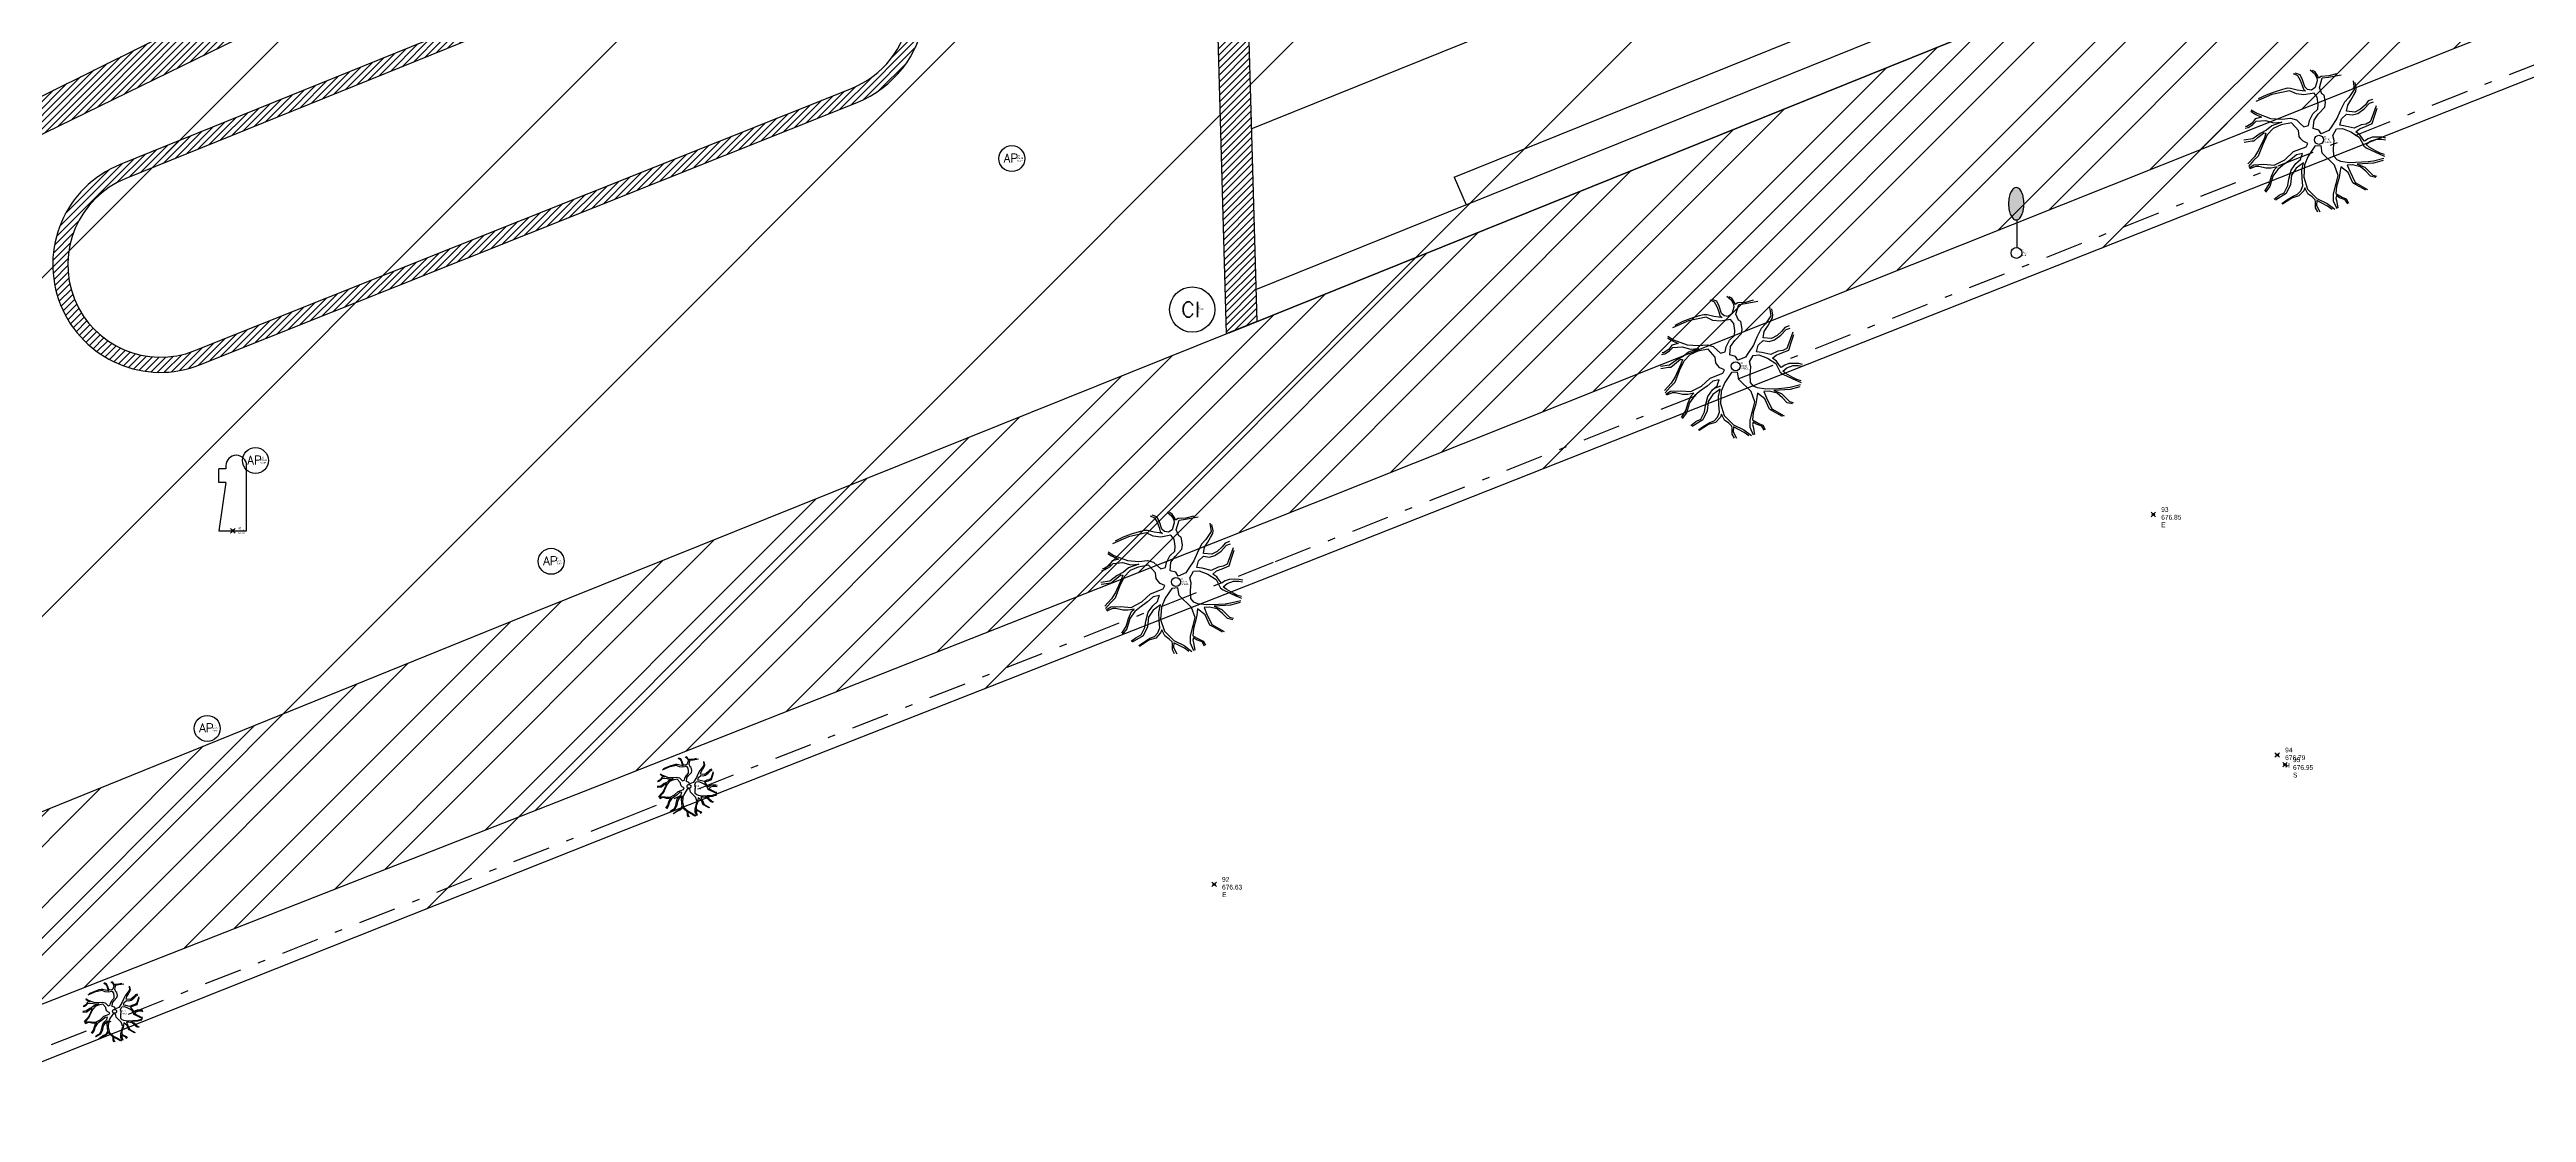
# Model space of a CAD drawing. Extents: x 352140 to 354978, y 6304672 to 6307963.
# Drawn here: x 352525.05 to 352557.92, y 6305426.89 to 6305440.98 of the extents above; entities that cross this region are included whole.
import ezdxf

# ---------------------------------------------------------------- set-up
doc = ezdxf.new("R2010")
doc.units = 0
doc.header["$PDMODE"] = 35
doc.header["$PDSIZE"] = 0.03
doc.linetypes.add('JPG_DASHDOT', pattern=[1, 0.5, -0.25, 0, -0.25])
doc.layers.get('0').update_dxf_attribs({"linetype": 'CONTINUOUS'})
for name, color, linetype in [('0-LEVANTAMIENTO 2020.SEP', 252, 'CONTINUOUS'), ('02_Geo ext_Acotamiento', 7, 'CONTINUOUS'), ('1-ESCALA', 252, 'CONTINUOUS'), ('1-MURO', 7, 'CONTINUOUS'), ('1-VEREDA', 251, 'CONTINUOUS'), ('2-ACHURADO MURO', 9, 'CONTINUOUS'), ('2-ACHURADO VEREDA', 252, 'CONTINUOUS'), ('TOP-URB-SOLERAS', 2, 'JPG_DASHDOT'), ('V-NODE - 2013', 4, 'CONTINUOUS'), ('V-NODE-TEXT', 1, 'CONTINUOUS'), ('V-NODE-TEXT 2013', 2, 'CONTINUOUS'), ('Z-ARBOL', 253, 'CONTINUOUS'), ('Z-ARBOL1', 253, 'CONTINUOUS'), ('Z-CI', 253, 'CONTINUOUS'), ('Z-CIAP', 253, 'CONTINUOUS'), ('Z-GRIFO', 253, 'CONTINUOUS'), ('Z-LUM', 253, 'CONTINUOUS')]:
    doc.layers.add(name, color=color, linetype=linetype)
doc.styles.add('ROMANS', font='romans.shx', dxfattribs={"width": 0.75})
doc.dimstyles.new('Principal', dxfattribs={"dimscale": 0, "dimtxt": 2, "dimasz": 2, "dimexe": 1, "dimexo": 1, "dimtad": 1, "dimrnd": 0.05, "dimzin": 1, "dimtxsty": 'ROMANS', "dimcen": 2.5, "dimclrt": 2, "dimaunit": 2, "dimadec": 0, "dimazin": 0, "dimtfac": 1, "dimtmove": 0, "dimatfit": 3, "dimfxl": 1, "dimfxlon": 1, "dimarcsym": 0})
pattern_1 = [(45, (0, 0), (-0.04490128060535, 0.04490128060535), [])]

# ---------------------------------------------------------------- blocks, each defined once
blk = doc.blocks.new('*U221', base_point=(352554.717, 6305431.497))
at = {"layer": 'V-NODE - 2013', "lineweight": -2}
blk.add_point((352554.717, 6305431.497), dxfattribs=at)
at = {"layer": 'V-NODE-TEXT 2013', "linetype": 'ByBlock', "char_height": 0.0635}
for s, insert, attachment_point in [('95', (352554.822, 6305431.53), 7), ('S', (352554.822, 6305431.391), 1), ('676.95', (352554.822, 6305431.492), 1)]:
    blk.add_mtext(s, dxfattribs=dict(at, insert=insert, attachment_point=attachment_point))
blk = doc.blocks.new('*U370', base_point=(352554.613, 6305431.626))
at = {"layer": 'V-NODE - 2013', "lineweight": -2}
blk.add_point((352554.613, 6305431.626), dxfattribs=at)
at = {"layer": 'V-NODE-TEXT 2013', "linetype": 'ByBlock', "char_height": 0.0635}
for s, insert, attachment_point in [('94', (352554.718, 6305431.659), 7), ('676.79', (352554.718, 6305431.621), 1), ('H', (352554.718, 6305431.52), 1)]:
    blk.add_mtext(s, dxfattribs=dict(at, insert=insert, attachment_point=attachment_point))
blk = doc.blocks.new('*U407', base_point=(352540.506, 6305429.91))
at = {"layer": 'V-NODE - 2013', "lineweight": -2}
blk.add_point((352540.506, 6305429.91), dxfattribs=at)
at = {"layer": 'V-NODE-TEXT 2013', "linetype": 'ByBlock', "char_height": 0.0635}
for s, insert, attachment_point in [('92', (352540.611, 6305429.943), 7), ('676.63', (352540.611, 6305429.905), 1), ('E', (352540.611, 6305429.804), 1)]:
    blk.add_mtext(s, dxfattribs=dict(at, insert=insert, attachment_point=attachment_point))
blk = doc.blocks.new('*U408', base_point=(352552.968, 6305434.815))
at = {"layer": 'V-NODE - 2013', "lineweight": -2}
blk.add_point((352552.968, 6305434.815), dxfattribs=at)
at = {"layer": 'V-NODE-TEXT 2013', "linetype": 'ByBlock', "char_height": 0.0635}
for s, insert, attachment_point in [('93', (352553.073, 6305434.848), 7), ('676.85', (352553.073, 6305434.81), 1), ('E', (352553.073, 6305434.709), 1)]:
    blk.add_mtext(s, dxfattribs=dict(at, insert=insert, attachment_point=attachment_point))
blk = doc.blocks.new('GRIFO')
at = {"layer": 'Z-GRIFO'}
for p, q in [((-0.96, 3.35), (-0.96, 4.3)), ((-0.48, 4.3), (-0.96, 4.3)), ((-0.48, 4.51), (-0.48, 4.3)), ((0.96, 0), (0.96, 4.51)), ((-0.48, 3.35), (-0.96, 0)), ((-0.48, 3.35), (-0.96, 3.35)), ((-0.96, 0), (0.96, 0))]:
    blk.add_line(p, q, dxfattribs=at)
blk.add_arc((0.24, 4.51), 0.717, 0, 180, dxfattribs=at)
blk.add_point((0, 0), dxfattribs=at)
blk = doc.blocks.new('*U715', base_point=(352527.484, 6305434.599))
at = {"layer": 'Z-GRIFO', "linetype": 'ByBlock', "lineweight": -2, "xscale": 0.1914403531777392, "yscale": 0.1914403531777392, "zscale": 0.1914403531777392}
blk.add_blockref('GRIFO', (352527.484, 6305434.599), dxfattribs=at)
at = {"layer": 'V-NODE-TEXT', "linetype": 'ByBlock', "char_height": 0.02}
for s, insert, attachment_point in [('676.39', (352527.549, 6305434.614), 1), ('114', (352527.549, 6305434.639), 4), ('°GRIFO', (352527.549, 6305434.569), 4)]:
    blk.add_mtext(s, dxfattribs=dict(at, insert=insert, attachment_point=attachment_point))
blk = doc.blocks.new('ARBOL1')
at = {"layer": 'Z-ARBOL1', "color": 9, "linetype": 'Continuous', "true_color": 0xbdbdbd}
for p, q in [((-0.6, 1.53), (-0.5, 1.48)), ((-0.44, 1.5), (-0.55, 1.54)), ((-0.5, 1.48), (-0.43, 1.38)), ((-0.38, 1.39), (-0.44, 1.5)), ((-0.43, 1.38), (-0.39, 1.26)), ((-0.33, 1.22), (-0.38, 1.39)), ((-0.2, 1.61), (-0.1, 1.53)), ((-0.09, 1.57), (-0.15, 1.6)), ((-0.1, 1.53), (-0.05, 1.43)), ((-0.02, 1.47), (-0.09, 1.57)), ((-0.04, 1.37), (-0.09, 1.21)), ((-0.05, 1.43), (-0.04, 1.37)), ((-0.01, 1.42), (-0.02, 1.47)), ((0.05, 1.46), (-0.01, 1.42)), ((0.01, 1.2), (0.07, 1.43)), ((0.22, 1.47), (0.05, 1.46)), ((0.07, 1.43), (0.22, 1.45)), ((0.4, 1.52), (0.22, 1.47)), ((0.22, 1.45), (0.51, 1.5)), ((0.79, 1.36), (0.81, 1.16)), ((-1.53, 0.02), (-1.73, -0.01)), ((-1.71, 0.27), (-1.63, 0.28)), ((-1.67, 0.3), (-1.69, 0.31)), ((-1.54, 0.38), (-1.67, 0.3)), ((-1.63, 0.28), (-1.53, 0.35)), ((-1.57, 0.69), (-1.44, 0.61)), ((-1.57, 0.66), (-1.49, 0.6)), ((-1.47, 0.49), (-1.54, 0.38)), ((-1.53, 0.35), (-1.45, 0.43)), ((-1.35, 0.15), (-1.53, 0.02)), ((-1.5, -0.02), (-1.41, 0.05)), ((-1.49, 0.6), (-1.32, 0.52)), ((-1.32, 0.52), (-1.47, 0.49)), ((-1.09, 1.05), (-1.46, 0.88)), ((-1.45, 0.43), (-1.24, 0.45)), ((-1.44, 0.61), (-1.12, 0.49)), ((-1.41, 0.05), (-1.28, 0.16)), ((-1.22, 1.03), (-1.4, 0.95)), ((-1.26, 0.05), (-1.39, -0.24)), ((-1.21, 0.22), (-1.35, 0.15)), ((-1.19, 0.12), (-1.3, -0.11)), ((-1.28, 0.16), (-1.23, 0.16)), ((-1.23, 0.16), (-1.26, 0.05)), ((-1.24, 0.45), (-1.05, 0.4)), ((-1.04, 1.1), (-1.22, 1.03)), ((-1.09, 0.32), (-1.21, 0.22)), ((-1.06, 0.26), (-1.19, 0.12)), ((-1.12, 0.49), (-0.86, 0.48)), ((-0.69, 1.13), (-1.09, 1.05)), ((-0.86, 0.41), (-1.09, 0.32)), ((-0.87, 0.34), (-1.06, 0.26)), ((-1.05, 0.4), (-0.86, 0.41)), ((-0.85, 1.16), (-1.04, 1.1)), ((-0.64, 0.39), (-0.87, 0.34)), ((-0.86, 0.48), (-0.66, 0.5)), ((-0.73, 1.19), (-0.85, 1.16)), ((-0.65, 1.19), (-0.73, 1.19)), ((-0.52, 1.06), (-0.69, 1.13)), ((-0.66, 0.5), (-0.52, 0.46)), ((-0.5, 1.15), (-0.65, 1.19)), ((-0.47, 0.21), (-0.64, 0.39)), ((-0.35, 1.04), (-0.52, 1.06)), ((-0.52, 0.46), (-0.43, 0.37)), ((-0.39, 1.13), (-0.5, 1.15)), ((-0.45, 0.08), (-0.47, 0.21)), ((-0.42, 0.03), (-0.45, 0.08)), ((-0.43, 0.37), (-0.35, 0.3)), ((-0.37, -0.03), (-0.42, 0.03)), ((-0.39, 1.26), (-0.36, 1.17)), ((-0.31, 1.12), (-0.39, 1.13)), ((-0.36, 1.17), (-0.31, 1.12)), ((-0.11, 1.08), (-0.35, 1.04)), ((-0.35, 0.3), (-0.24, 0.33)), ((-0.27, 1.16), (-0.33, 1.22)), ((-0.17, 1.15), (-0.27, 1.16)), ((-0.24, 0.33), (-0.22, 0.44)), ((-0.22, 0.44), (-0.14, 0.6)), ((-0.09, 1.21), (-0.17, 1.15)), ((-0.14, 0.6), (-0.03, 0.71)), ((-0.13, 0.26), (-0.11, 0.46)), ((0, 0.22), (-0.13, 0.26)), ((-0.04, 0.99), (-0.11, 1.08)), ((-0.11, 0.46), (-0.02, 0.59)), ((-0.02, 0.82), (-0.04, 0.99)), ((-0.03, 0.71), (-0.02, 0.82)), ((-0.02, 0.59), (0.13, 0.76)), ((0.05, 0.14), (0, 0.22)), ((0.06, 1.06), (0.01, 1.2)), ((0.23, 0.21), (0.05, 0.14)), ((0.12, 1.03), (0.06, 1.06)), ((0.15, 0.86), (0.12, 1.03)), ((0.13, 0.76), (0.15, 0.86)), ((0.28, 0.29), (0.23, 0.21)), ((0.41, 0.49), (0.28, 0.29)), ((0.32, 0.1), (0.4, 0.25)), ((0.35, -0.02), (0.32, 0.1)), ((0.4, 0.25), (0.54, 0.26)), ((0.49, 0.67), (0.41, 0.49)), ((0.48, 0.34), (0.52, 0.48)), ((0.61, 0.32), (0.48, 0.34)), ((0.59, 0.87), (0.49, 0.67)), ((0.52, 0.48), (0.64, 0.59)), ((0.54, 0.26), (0.74, 0.18)), ((0.69, 0.98), (0.59, 0.87)), ((0.82, 0.27), (0.61, 0.32)), ((0.63, 0.66), (0.66, 0.8)), ((0.83, 0.64), (0.63, 0.66)), ((0.64, 0.59), (0.77, 0.58)), ((0.66, 0.8), (0.73, 0.92)), ((0.81, 1.16), (0.69, 0.98)), ((0.73, 0.92), (0.8, 1.03)), ((0.74, 0.18), (0.93, 0.06)), ((0.77, 0.58), (0.9, 0.61)), ((0.8, 1.03), (0.85, 1.12)), ((0.98, 0.34), (0.82, 0.27)), ((0.86, 1.18), (0.83, 1.33)), ((0.96, 0.71), (0.83, 0.64)), ((0.85, 1.12), (0.86, 1.18)), ((0.86, 0.18), (0.94, 0.26)), ((0.95, 0.11), (0.86, 0.18)), ((0.9, 0.61), (1.05, 0.72)), ((0.93, 0.06), (1.03, -0.14)), ((0.94, 0.26), (1.07, 0.31)), ((1.02, 0.02), (0.95, 0.11)), ((1.07, 0.81), (0.96, 0.71)), ((1.09, 0.36), (0.98, 0.34)), ((1.06, -0.03), (1.02, 0.02)), ((1.05, 0.72), (1.17, 0.85)), ((1.13, 0.03), (1.06, -0.03)), ((1.14, 0.9), (1.07, 0.81)), ((1.07, 0.31), (1.23, 0.37)), ((1.18, 0.41), (1.09, 0.36)), ((1.23, 0.06), (1.13, 0.03)), ((1.24, 0.93), (1.14, 0.9)), ((1.17, 0.85), (1.26, 0.88)), ((1.21, 0.47), (1.18, 0.41)), ((1.18, -0.03), (1.32, 0.02)), ((1.26, 0.62), (1.21, 0.47)), ((1.23, 0.37), (1.28, 0.55)), ((1.34, 0.06), (1.23, 0.06)), ((1.32, 0.79), (1.26, 0.62)), ((1.28, 0.55), (1.34, 0.73)), ((1.32, 0.02), (1.45, 0.02)), ((1.46, 0.06), (1.34, 0.06)), ((1.45, 0.02), (1.54, 0)), ((1.54, 0.04), (1.46, 0.06)), ((-1.73, -0.05), (-1.55, -0.03)), ((-1.49, -0.39), (-1.65, -0.56)), ((-1.52, -0.48), (-1.63, -0.61)), ((-1.61, -0.65), (-1.51, -0.57)), ((-1.47, -0.62), (-1.59, -0.67)), ((-1.55, -0.03), (-1.5, -0.02)), ((-1.41, -0.37), (-1.52, -0.48)), ((-1.51, -0.57), (-1.27, -0.57)), ((-1.39, -0.24), (-1.49, -0.39)), ((-1.39, -0.61), (-1.47, -0.62)), ((-1.3, -0.11), (-1.41, -0.37)), ((-1.23, -0.65), (-1.39, -0.61)), ((-1.27, -0.57), (-1.03, -0.59)), ((-1.25, -1.18), (-1.15, -1.02)), ((-1.1, -0.66), (-1.23, -0.65)), ((-1.13, -1.08), (-1.23, -1.21)), ((-1.15, -1.02), (-1.1, -0.84)), ((-1.06, -0.84), (-1.13, -1.08)), ((-0.97, -0.62), (-1.1, -0.66)), ((-1.1, -0.84), (-1.03, -0.68)), ((-0.95, -0.68), (-1.06, -0.84)), ((-1.03, -0.59), (-0.79, -0.46)), ((-1.03, -0.68), (-0.97, -0.62)), ((-1.03, -1.37), (-0.92, -1.28)), ((-0.76, -1.24), (-1.01, -1.39)), ((-0.83, -0.58), (-0.95, -0.68)), ((-0.92, -1.28), (-0.8, -1.22)), ((-0.65, -0.46), (-0.83, -0.58)), ((-0.8, -1.22), (-0.72, -1.06)), ((-0.79, -0.46), (-0.59, -0.27)), ((-0.66, -1.03), (-0.76, -1.24)), ((-0.75, -1.4), (-0.6, -1.3)), ((-0.72, -1.06), (-0.7, -0.91)), ((-0.7, -0.91), (-0.64, -0.7)), ((-0.63, -0.82), (-0.66, -1.03)), ((-0.52, -0.34), (-0.65, -0.46)), ((-0.64, -0.7), (-0.53, -0.55)), ((-0.53, -0.66), (-0.63, -0.82)), ((-0.47, -1.29), (-0.62, -1.35)), ((-0.6, -1.3), (-0.5, -1.26)), ((-0.59, -0.27), (-0.29, -0.16)), ((-0.53, -0.55), (-0.43, -0.45)), ((-0.36, -0.53), (-0.53, -0.66)), ((-0.38, -0.31), (-0.52, -0.34)), ((-0.5, -1.26), (-0.42, -1.18)), ((-0.35, -1.18), (-0.47, -1.29)), ((-0.43, -0.45), (-0.4, -0.37)), ((-0.42, -1.18), (-0.37, -1.06)), ((-0.4, -0.37), (-0.38, -0.31)), ((-0.4, -0.7), (-0.36, -0.53)), ((-0.39, -0.89), (-0.4, -0.7)), ((-0.37, -1.06), (-0.39, -0.89)), ((-0.26, -0.08), (-0.37, -0.03)), ((-0.33, -0.58), (-0.35, -0.86)), ((-0.35, -0.86), (-0.27, -1.14)), ((-0.32, -1.11), (-0.35, -1.18)), ((-0.25, -0.38), (-0.33, -0.58)), ((-0.26, -1.25), (-0.32, -1.11)), ((-0.29, -0.16), (-0.26, -0.08)), ((-0.27, -1.14), (-0.05, -1.35)), ((-0.16, -1.32), (-0.26, -1.25)), ((-0.1, -0.15), (-0.25, -0.38)), ((-0.09, -1.39), (-0.16, -1.32)), ((0.05, -0.14), (-0.1, -0.15)), ((0.08, -0.31), (0.05, -0.14)), ((0.36, -0.59), (0.08, -0.31)), ((0.34, -0.2), (0.35, -0.02)), ((0.34, -0.38), (0.34, -0.2)), ((0.42, -0.46), (0.34, -0.38)), ((0.34, -1.24), (0.4, -1.01)), ((0.34, -1.42), (0.34, -1.24)), ((0.44, -0.82), (0.36, -0.59)), ((0.4, -1.08), (0.39, -1.24)), ((0.39, -1.24), (0.53, -1.32)), ((0.4, -1.29), (0.39, -1.35)), ((0.4, -1.01), (0.44, -0.82)), ((0.46, -0.87), (0.4, -1.08)), ((0.48, -1.34), (0.4, -1.29)), ((0.51, -0.5), (0.42, -0.46)), ((0.48, -0.77), (0.46, -0.87)), ((0.5, -0.62), (0.48, -0.77)), ((0.6, -1.38), (0.48, -1.34)), ((0.68, -0.76), (0.5, -0.62)), ((0.7, -0.53), (0.51, -0.5)), ((0.53, -1.32), (0.63, -1.36)), ((0.78, -0.58), (0.65, -0.59)), ((0.65, -0.59), (0.71, -0.73)), ((0.78, -1), (0.68, -0.76)), ((0.99, -0.52), (0.7, -0.53)), ((0.71, -0.73), (0.83, -0.98)), ((0.96, -0.62), (0.78, -0.58)), ((0.86, -1.04), (0.78, -1)), ((0.83, -0.98), (1.12, -1.14)), ((1.08, -1.16), (0.86, -1.04)), ((1.26, -0.54), (0.88, -0.56)), ((0.88, -0.56), (1.06, -0.63)), ((1.08, -0.73), (0.96, -0.62)), ((1.14, -0.51), (0.99, -0.52)), ((1.03, -0.14), (1.09, -0.18)), ((1.06, -0.63), (1.24, -0.81)), ((1.19, -0.84), (1.08, -0.73)), ((1.09, -0.11), (1.18, -0.03)), ((1.16, -0.17), (1.09, -0.11)), ((1.09, -0.18), (1.4, -0.33)), ((1.26, -0.49), (1.14, -0.51)), ((1.32, -0.26), (1.16, -0.17)), ((1.31, -0.87), (1.19, -0.84)), ((1.24, -0.81), (1.33, -0.84)), ((1.5, -0.43), (1.26, -0.49)), ((1.49, -0.48), (1.26, -0.54)), ((1.41, -0.31), (1.32, -0.26)), ((1.4, -0.33), (1.51, -0.37)), ((1.52, -0.34), (1.41, -0.31)), ((-0.86, -1.47), (-0.75, -1.4)), ((-0.62, -1.35), (-0.84, -1.49)), ((-0.08, -1.43), (-0.09, -1.39)), ((-0.08, -1.57), (-0.08, -1.43)), ((-0.03, -1.66), (-0.08, -1.57)), ((-0.05, -1.4), (-0.06, -1.51)), ((-0.06, -1.51), (0.02, -1.66)), ((-0.05, -1.35), (0.19, -1.47)), ((0.2, -1.53), (-0.05, -1.4)), ((0.19, -1.47), (0.37, -1.6)), ((0.3, -1.61), (0.2, -1.53)), ((0.42, -1.59), (0.34, -1.42)), ((0.39, -1.35), (0.4, -1.4)), ((0.4, -1.4), (0.44, -1.57)), ((0.66, -1.48), (0.6, -1.38)), ((0.63, -1.36), (0.69, -1.46))]:
    blk.add_line(p, q, dxfattribs=at)
at = {"layer": 'Z-ARBOL1', "color": 9, "true_color": 0xbdbdbd}
blk.add_circle((0, 0), 0.104, dxfattribs=at)
blk = doc.blocks.new('*U719', base_point=(352533.537, 6305431.209))
at = {"layer": 'Z-ARBOL1', "linetype": 'ByBlock', "lineweight": -2, "xscale": 0.244140002980629, "yscale": 0.244140002980629, "zscale": 0.244140002980629}
blk.add_blockref('ARBOL1', (352533.537, 6305431.209), dxfattribs=at)
at = {"layer": 'V-NODE-TEXT', "linetype": 'ByBlock', "char_height": 0.02}
for s, insert, attachment_point in [('37', (352533.602, 6305431.249), 4), ('676.62', (352533.602, 6305431.224), 1), ('°ARBOL1', (352533.602, 6305431.179), 4)]:
    blk.add_mtext(s, dxfattribs=dict(at, insert=insert, attachment_point=attachment_point))
blk = doc.blocks.new('*U720', base_point=(352525.915, 6305428.226))
at = {"layer": 'Z-ARBOL1', "linetype": 'ByBlock', "lineweight": -2, "xscale": 0.244140002980629, "yscale": 0.244140002980629, "zscale": 0.244140002980629}
blk.add_blockref('ARBOL1', (352525.915, 6305428.226), dxfattribs=at)
at = {"layer": 'V-NODE-TEXT', "linetype": 'ByBlock', "char_height": 0.02}
for s, insert, attachment_point in [('38', (352525.98, 6305428.266), 4), ('676.47', (352525.98, 6305428.241), 1), ('°ARBOL1', (352525.98, 6305428.196), 4)]:
    blk.add_mtext(s, dxfattribs=dict(at, insert=insert, attachment_point=attachment_point))
blk = doc.blocks.new('ARBOL')
at = {"layer": 'Z-ARBOL', "color": 9, "linetype": 'Continuous', "true_color": 0xbdbdbd}
for p, q in [((-1.99, 2.73), (-2.44, 2.59)), ((-1.72, 2.8), (-1.99, 2.73)), ((-1.54, 2.79), (-1.72, 2.8)), ((-1.19, 2.7), (-1.54, 2.79)), ((-1.4, 3.6), (-1.17, 3.49)), ((-1.03, 3.53), (-1.29, 3.62)), ((-0.92, 2.66), (-1.19, 2.7)), ((-1.17, 3.49), (-1.02, 3.25)), ((-0.9, 3.26), (-1.03, 3.53)), ((-1.02, 3.25), (-0.91, 2.96)), ((-0.91, 2.96), (-0.85, 2.75)), ((-0.77, 2.87), (-0.9, 3.26)), ((-0.85, 2.75), (-0.73, 2.64)), ((-0.63, 2.74), (-0.77, 2.87)), ((-0.4, 2.7), (-0.63, 2.74)), ((-0.48, 3.8), (-0.24, 3.6)), ((-0.21, 2.84), (-0.4, 2.7)), ((-0.21, 3.69), (-0.35, 3.77)), ((-0.24, 3.6), (-0.12, 3.37)), ((-0.06, 3.46), (-0.21, 3.69)), ((-0.1, 3.21), (-0.21, 2.84)), ((-0.12, 3.37), (-0.1, 3.21)), ((-0.03, 3.35), (-0.06, 3.46)), ((0.12, 3.44), (-0.03, 3.35)), ((0.02, 2.83), (0.17, 3.36)), ((0.15, 2.5), (0.02, 2.83)), ((0.53, 3.47), (0.12, 3.44)), ((0.17, 3.36), (0.52, 3.41)), ((0.52, 3.41), (1.21, 3.53)), ((0.95, 3.58), (0.53, 3.47)), ((1.91, 2.74), (1.63, 2.3)), ((1.85, 3.2), (1.91, 2.74)), ((2.03, 2.78), (1.96, 3.12)), ((2, 2.63), (2.03, 2.78)), ((-3.7, 1.55), (-3.5, 1.42)), ((-3.69, 1.63), (-3.38, 1.44)), ((-3.5, 1.42), (-3.12, 1.23)), ((-2.57, 2.46), (-3.44, 2.08)), ((-3.38, 1.44), (-2.63, 1.16)), ((-2.87, 2.43), (-3.3, 2.22)), ((-2.44, 2.59), (-2.87, 2.43)), ((-1.61, 2.66), (-2.57, 2.46)), ((-1.23, 2.49), (-1.61, 2.66)), ((-0.82, 2.44), (-1.23, 2.49)), ((-0.73, 2.64), (-0.92, 2.66)), ((-0.27, 2.54), (-0.82, 2.44)), ((-0.52, 1.05), (-0.33, 1.42)), ((-0.33, 1.42), (-0.06, 1.67)), ((-0.1, 2.32), (-0.27, 2.54)), ((-0.27, 1.07), (-0.05, 1.39)), ((-0.04, 1.94), (-0.1, 2.32)), ((-0.06, 1.67), (-0.04, 1.94)), ((-0.05, 1.39), (0.32, 1.78)), ((0.28, 2.43), (0.15, 2.5)), ((0.36, 2.02), (0.28, 2.43)), ((0.32, 1.78), (0.36, 2.02)), ((1.15, 1.57), (0.97, 1.15)), ((1.39, 2.05), (1.15, 1.57)), ((1.23, 1.14), (1.5, 1.4)), ((1.63, 2.3), (1.39, 2.05)), ((1.49, 1.55), (1.56, 1.89)), ((1.95, 1.51), (1.49, 1.55)), ((1.5, 1.4), (1.82, 1.35)), ((1.56, 1.89), (1.73, 2.16)), ((1.73, 2.16), (1.88, 2.41)), ((1.82, 1.35), (2.11, 1.43)), ((1.88, 2.41), (2, 2.63)), ((2.25, 1.66), (1.95, 1.51)), ((2.11, 1.43), (2.46, 1.68)), ((2.52, 1.9), (2.25, 1.66)), ((2.46, 1.68), (2.75, 1.99)), ((2.67, 2.11), (2.52, 1.9)), ((2.91, 2.19), (2.67, 2.11)), ((2.75, 1.99), (2.96, 2.07)), ((2.97, 1.45), (2.84, 1.11)), ((3.11, 1.85), (2.97, 1.45)), ((3.02, 1.29), (3.16, 1.72)), ((-3.6, 0.05), (-4.08, -0.02)), ((-4.02, 0.63), (-3.84, 0.67)), ((-3.92, 0.72), (-3.99, 0.73)), ((-3.63, 0.9), (-3.92, 0.72)), ((-3.84, 0.67), (-3.59, 0.83)), ((-3.47, 1.14), (-3.63, 0.9)), ((-3.19, 0.35), (-3.6, 0.05)), ((-3.59, 0.83), (-3.41, 1.01)), ((-3.52, -0.05), (-3.33, 0.12)), ((-3.12, 1.23), (-3.47, 1.14)), ((-3.41, 1.01), (-2.91, 1.05)), ((-3.33, 0.12), (-3, 0.38)), ((-2.97, 0.11), (-3.28, -0.57)), ((-2.85, 0.53), (-3.19, 0.35)), ((-2.81, 0.28), (-3.06, -0.25)), ((-3, 0.38), (-2.89, 0.37)), ((-2.89, 0.37), (-2.97, 0.11)), ((-2.91, 1.05), (-2.46, 0.93)), ((-2.57, 0.76), (-2.85, 0.53)), ((-2.49, 0.62), (-2.81, 0.28)), ((-2.63, 1.16), (-2.02, 1.12)), ((-2.02, 0.96), (-2.57, 0.76)), ((-2.05, 0.81), (-2.49, 0.62)), ((-2.46, 0.93), (-2.02, 0.96)), ((-1.49, 0.92), (-2.05, 0.81)), ((-2.02, 1.12), (-1.54, 1.17)), ((-1.54, 1.17), (-1.22, 1.08)), ((-1.11, 0.5), (-1.49, 0.92)), ((-1.22, 1.08), (-1, 0.87)), ((-1.07, 0.19), (-1.11, 0.5)), ((-0.98, 0.06), (-1.07, 0.19)), ((-1, 0.87), (-0.82, 0.71)), ((-0.86, -0.08), (-0.98, 0.06)), ((-0.82, 0.71), (-0.57, 0.78)), ((-0.57, 0.78), (-0.52, 1.05)), ((-0.31, 0.61), (-0.27, 1.07)), ((0, 0.53), (-0.31, 0.61)), ((0.12, 0.32), (0, 0.53)), ((0.54, 0.5), (0.12, 0.32)), ((0.66, 0.69), (0.54, 0.5)), ((0.97, 1.15), (0.66, 0.69)), ((0.75, 0.23), (0.95, 0.59)), ((0.83, -0.04), (0.75, 0.23)), ((0.95, 0.59), (1.27, 0.61)), ((1.13, 0.79), (1.23, 1.14)), ((1.43, 0.75), (1.13, 0.79)), ((1.27, 0.61), (1.74, 0.43)), ((1.92, 0.63), (1.43, 0.75)), ((1.74, 0.43), (2.18, 0.14)), ((2.3, 0.81), (1.92, 0.63)), ((2.01, 0.43), (2.21, 0.6)), ((2.22, 0.27), (2.01, 0.43)), ((2.18, 0.14), (2.43, -0.33)), ((2.21, 0.6), (2.52, 0.72)), ((2.39, 0.04), (2.22, 0.27)), ((2.56, 0.85), (2.3, 0.81)), ((2.48, -0.07), (2.39, 0.04)), ((2.67, 0.06), (2.48, -0.07)), ((2.52, 0.72), (2.89, 0.88)), ((2.78, 0.97), (2.56, 0.85)), ((2.89, 0.14), (2.67, 0.06)), ((2.84, 1.11), (2.78, 0.97)), ((2.79, -0.08), (3.12, 0.04)), ((2.89, 0.88), (3.02, 1.29)), ((3.16, 0.15), (2.89, 0.14)), ((3.12, 0.04), (3.41, 0.04)), ((3.43, 0.14), (3.16, 0.15)), ((3.41, 0.04), (3.61, 0)), ((3.63, 0.09), (3.43, 0.14)), ((-4.07, -0.12), (-3.64, -0.06)), ((-3.51, -0.92), (-3.87, -1.31)), ((-3.56, -1.13), (-3.83, -1.44)), ((-3.8, -1.52), (-3.54, -1.35)), ((-3.64, -0.06), (-3.52, -0.05)), ((-3.31, -0.88), (-3.56, -1.13)), ((-3.54, -1.35), (-2.99, -1.33)), ((-3.28, -0.57), (-3.51, -0.92)), ((-3.06, -0.25), (-3.31, -0.88)), ((-2.99, -1.33), (-2.43, -1.38)), ((-2.43, -1.38), (-1.86, -1.08)), ((-1.54, -1.08), (-1.96, -1.38)), ((-1.86, -1.08), (-1.39, -0.64)), ((-1.23, -0.81), (-1.54, -1.08)), ((-1.51, -1.64), (-1.25, -1.29)), ((-1.39, -0.64), (-0.69, -0.38)), ((-1.25, -1.29), (-1, -1.06)), ((-0.84, -1.24), (-1.24, -1.54)), ((-0.89, -0.74), (-1.23, -0.81)), ((-1, -1.06), (-0.95, -0.88)), ((-0.95, -0.88), (-0.89, -0.74)), ((-0.93, -1.65), (-0.84, -1.24)), ((-0.61, -0.19), (-0.86, -0.08)), ((-0.59, -0.88), (-0.78, -1.36)), ((-0.69, -0.38), (-0.61, -0.19)), ((-0.23, -0.35), (-0.59, -0.88)), ((0.11, -0.32), (-0.23, -0.35)), ((0.18, -0.73), (0.11, -0.32)), ((0.84, -1.38), (0.18, -0.73)), ((0.79, -0.47), (0.83, -0.04)), ((0.81, -0.89), (0.79, -0.47)), ((0.98, -1.09), (0.81, -0.89)), ((1.19, -1.18), (0.98, -1.09)), ((1.64, -1.25), (1.19, -1.18)), ((2.33, -1.22), (1.64, -1.25)), ((2.97, -1.26), (2.07, -1.32)), ((2.07, -1.32), (2.49, -1.49)), ((2.67, -1.2), (2.33, -1.22)), ((2.43, -0.33), (2.56, -0.43)), ((2.56, -0.26), (2.79, -0.08)), ((2.73, -0.4), (2.56, -0.26)), ((2.56, -0.43), (3.3, -0.78)), ((2.97, -1.16), (2.67, -1.2)), ((3.11, -0.61), (2.73, -0.4)), ((3.52, -1.02), (2.97, -1.16)), ((3.49, -1.12), (2.97, -1.26)), ((3.33, -0.73), (3.11, -0.61)), ((3.3, -0.78), (3.56, -0.88)), ((3.57, -0.79), (3.33, -0.73)), ((-3.45, -1.45), (-3.75, -1.58)), ((-3.27, -1.44), (-3.45, -1.45)), ((-2.88, -1.53), (-3.27, -1.44)), ((-2.94, -2.79), (-2.71, -2.41)), ((-2.67, -2.54), (-2.91, -2.84)), ((-2.59, -1.54), (-2.88, -1.53)), ((-2.71, -2.41), (-2.58, -1.98)), ((-2.5, -1.98), (-2.67, -2.54)), ((-2.27, -1.47), (-2.59, -1.54)), ((-2.58, -1.98), (-2.41, -1.61)), ((-2.24, -1.61), (-2.5, -1.98)), ((-2.41, -1.61), (-2.27, -1.47)), ((-1.96, -1.38), (-2.24, -1.61)), ((-1.89, -2.87), (-1.69, -2.48)), ((-1.55, -2.43), (-1.79, -2.92)), ((-1.69, -2.48), (-1.64, -2.13)), ((-1.64, -2.13), (-1.51, -1.64)), ((-1.49, -1.92), (-1.55, -2.43)), ((-1.24, -1.54), (-1.49, -1.92)), ((-0.99, -2.77), (-0.87, -2.49)), ((-0.92, -2.1), (-0.93, -1.65)), ((-0.87, -2.49), (-0.92, -2.1)), ((-0.78, -1.36), (-0.83, -2.03)), ((-0.83, -2.03), (-0.63, -2.68)), ((-0.76, -2.6), (-0.83, -2.77)), ((-0.61, -2.93), (-0.76, -2.6)), ((-0.63, -2.68), (-0.11, -3.18)), ((0.79, -2.93), (0.93, -2.37)), ((1.05, -1.93), (0.84, -1.38)), ((0.95, -2.53), (0.91, -2.92)), ((0.93, -2.37), (1.05, -1.93)), ((1.09, -2.05), (0.95, -2.53)), ((1.14, -1.8), (1.09, -2.05)), ((1.18, -1.46), (1.14, -1.8)), ((1.59, -1.78), (1.18, -1.46)), ((1.83, -1.36), (1.54, -1.38)), ((1.54, -1.38), (1.67, -1.71)), ((1.84, -2.34), (1.59, -1.78)), ((1.67, -1.71), (1.96, -2.31)), ((2.25, -1.46), (1.83, -1.36)), ((2.03, -2.44), (1.84, -2.34)), ((1.96, -2.31), (2.63, -2.69)), ((2.54, -2.73), (2.03, -2.44)), ((2.54, -1.71), (2.25, -1.46)), ((2.49, -1.49), (2.92, -1.92)), ((2.8, -1.98), (2.54, -1.71)), ((3.09, -2.05), (2.8, -1.98)), ((2.92, -1.92), (3.12, -1.97)), ((-2.43, -3.22), (-2.16, -3.01)), ((-1.79, -2.92), (-2.37, -3.27)), ((-2.16, -3.01), (-1.89, -2.87)), ((-2.02, -3.46), (-1.76, -3.28)), ((-1.47, -3.17), (-1.98, -3.5)), ((-1.76, -3.28), (-1.41, -3.06)), ((-1.1, -3.05), (-1.47, -3.17)), ((-1.41, -3.06), (-1.17, -2.96)), ((-1.17, -2.96), (-0.99, -2.77)), ((-0.83, -2.77), (-1.1, -3.05)), ((-0.37, -3.1), (-0.61, -2.93)), ((-0.21, -3.26), (-0.37, -3.1)), ((-0.19, -3.36), (-0.21, -3.26)), ((-0.19, -3.69), (-0.19, -3.36)), ((-0.07, -3.91), (-0.19, -3.69)), ((-0.12, -3.3), (-0.14, -3.56)), ((-0.14, -3.56), (0.04, -3.91)), ((0.47, -3.6), (-0.12, -3.3)), ((-0.11, -3.18), (0.45, -3.46)), ((0.45, -3.46), (0.87, -3.77)), ((0.71, -3.78), (0.47, -3.6)), ((0.79, -3.33), (0.79, -2.93)), ((0.98, -3.74), (0.79, -3.33)), ((0.91, -2.92), (1.26, -3.11)), ((0.95, -3.03), (0.91, -3.17)), ((0.91, -3.17), (0.95, -3.3)), ((1.12, -3.15), (0.95, -3.03)), ((0.95, -3.3), (1.03, -3.7)), ((1.42, -3.26), (1.12, -3.15)), ((1.26, -3.11), (1.48, -3.21)), ((1.56, -3.48), (1.42, -3.26)), ((1.48, -3.21), (1.61, -3.44))]:
    blk.add_line(p, q, dxfattribs=at)
at = {"layer": 'Z-ARBOL', "color": 9, "true_color": 0xbdbdbd}
blk.add_circle((0, 0), 0.245, dxfattribs=at)
blk = doc.blocks.new('*U727', base_point=(352555.167, 6305439.783))
at = {"layer": 'Z-ARBOL', "linetype": 'ByBlock', "lineweight": -2, "xscale": 0.2441400029806206, "yscale": 0.2441400029806206, "zscale": 0.2441400029806206}
blk.add_blockref('ARBOL', (352555.167, 6305439.783), dxfattribs=at)
at = {"layer": 'V-NODE-TEXT', "linetype": 'ByBlock', "char_height": 0.02}
for s, insert, attachment_point in [('33', (352555.232, 6305439.823), 4), ('677.03', (352555.232, 6305439.798), 1), ('°ARBOL', (352555.232, 6305439.753), 4)]:
    blk.add_mtext(s, dxfattribs=dict(at, insert=insert, attachment_point=attachment_point))
blk = doc.blocks.new('*U728', base_point=(352547.426, 6305436.781))
at = {"layer": 'Z-ARBOL', "linetype": 'ByBlock', "lineweight": -2, "xscale": 0.2441400029806206, "yscale": 0.2441400029806206, "zscale": 0.2441400029806206}
blk.add_blockref('ARBOL', (352547.426, 6305436.781), dxfattribs=at)
at = {"layer": 'V-NODE-TEXT', "linetype": 'ByBlock', "char_height": 0.02}
for s, insert, attachment_point in [('35', (352547.491, 6305436.821), 4), ('676.88', (352547.491, 6305436.796), 1), ('°ARBOL', (352547.491, 6305436.751), 4)]:
    blk.add_mtext(s, dxfattribs=dict(at, insert=insert, attachment_point=attachment_point))
blk = doc.blocks.new('*U729', base_point=(352539.999, 6305433.92))
at = {"layer": 'Z-ARBOL', "linetype": 'ByBlock', "lineweight": -2, "xscale": 0.2441400029806206, "yscale": 0.2441400029806206, "zscale": 0.2441400029806206}
blk.add_blockref('ARBOL', (352539.999, 6305433.92), dxfattribs=at)
at = {"layer": 'V-NODE-TEXT', "linetype": 'ByBlock', "char_height": 0.02}
for s, insert, attachment_point in [('36', (352540.064, 6305433.96), 4), ('676.74', (352540.064, 6305433.935), 1), ('°ARBOL', (352540.064, 6305433.89), 4)]:
    blk.add_mtext(s, dxfattribs=dict(at, insert=insert, attachment_point=attachment_point))
blk = doc.blocks.new('LUM')
blk.add_hatch(color=256).paths.add_polyline_path([(0.32, 2.09, 0.048714), (0.29, 2.37, 0.062489), (0.22, 2.58, 0.102974), (0.1, 2.74, 0.180941), (-0.01, 2.78, 0.180941), (-0.12, 2.74, 0.102974), (-0.24, 2.58, 0.062489), (-0.31, 2.37, 0.048714), (-0.34, 2.09, 0.048714), (-0.31, 1.81, 0.062489), (-0.24, 1.6, 0.102974), (-0.12, 1.44, 0.180941), (-0.01, 1.4, 0.180941), (0.1, 1.44, 0.102974), (0.22, 1.6, 0.062489), (0.29, 1.81, 0.048714)])
at = {"layer": 'Z-LUM'}
blk.add_lwpolyline([(-0.34, 2.09, 0.048714), (-0.31, 1.81, 0.062489), (-0.24, 1.6, 0.102974), (-0.12, 1.44, 0.180941), (-0.01, 1.4, 0.180941), (0.1, 1.44, 0.102974), (0.22, 1.6, 0.062489), (0.29, 1.81, 0.048714), (0.32, 2.09, 0.048714), (0.29, 2.37, 0.062489), (0.22, 2.58, 0.102974), (0.1, 2.74, 0.180941), (-0.01, 2.78, 0.180941), (-0.12, 2.74, 0.102974), (-0.24, 2.58, 0.062489), (-0.31, 2.37, 0.048714)], format="xyb", close=True, dxfattribs=at)
blk.add_lwpolyline([(0.01, 1.4), (0.01, 0.23)], dxfattribs=at)
blk.add_circle((0, 0), 0.23, dxfattribs=at)
blk = doc.blocks.new('*U770', base_point=(352551.153, 6305438.283))
at = {"layer": 'Z-LUM', "linetype": 'ByBlock', "lineweight": -2, "xscale": 0.3122469918520235, "yscale": 0.3122469918520235, "zscale": 0.3122469918520235}
blk.add_blockref('LUM', (352551.153, 6305438.283), dxfattribs=at)
at = {"layer": 'V-NODE-TEXT', "linetype": 'ByBlock', "char_height": 0.02}
for s, insert, attachment_point in [('34', (352551.218, 6305438.323), 4), ('676.94', (352551.218, 6305438.298), 1), ('°LUM', (352551.218, 6305438.253), 4)]:
    blk.add_mtext(s, dxfattribs=dict(at, insert=insert, attachment_point=attachment_point))
blk = doc.blocks.new('CIAP')
at = {"layer": 'Z-CIAP', "color": 9, "true_color": 0xbdbdbd}
blk.add_circle((0, 0), 1.2, dxfattribs=at)
at = {"layer": 'Z-CIAP', "color": 9, "true_color": 0xbdbdbd, "style": 'ROMANS'}
blk.add_text('AP', height=0.8, dxfattribs=at).set_placement((-0.75, -0.36))
blk = doc.blocks.new('*U780', base_point=(352527.145, 6305431.978))
at = {"layer": 'Z-CIAP', "linetype": 'ByBlock', "lineweight": -2, "xscale": 0.1434531147387305, "yscale": 0.1434531147387305, "zscale": 0.1434531147387305}
blk.add_blockref('CIAP', (352527.145, 6305431.978), dxfattribs=at)
at = {"layer": 'V-NODE-TEXT', "linetype": 'ByBlock', "char_height": 0.02}
for s, insert, attachment_point in [('676.52', (352527.21, 6305431.993), 1), ('110', (352527.21, 6305432.018), 4), ('°CIAP', (352527.21, 6305431.948), 4)]:
    blk.add_mtext(s, dxfattribs=dict(at, insert=insert, attachment_point=attachment_point))
blk = doc.blocks.new('*U782', base_point=(352531.709, 6305434.194))
at = {"layer": 'Z-CIAP', "linetype": 'ByBlock', "lineweight": -2, "xscale": 0.1434531147387305, "yscale": 0.1434531147387305, "zscale": 0.1434531147387305}
blk.add_blockref('CIAP', (352531.709, 6305434.194), dxfattribs=at)
at = {"layer": 'V-NODE-TEXT', "linetype": 'ByBlock', "char_height": 0.02}
for s, insert, attachment_point in [('676.61', (352531.774, 6305434.209), 1), ('112', (352531.774, 6305434.234), 4), ('°CIAP', (352531.774, 6305434.164), 4)]:
    blk.add_mtext(s, dxfattribs=dict(at, insert=insert, attachment_point=attachment_point))
blk = doc.blocks.new('*U783', base_point=(352527.784, 6305435.53))
at = {"layer": 'Z-CIAP', "linetype": 'ByBlock', "lineweight": -2, "xscale": 0.1434531147387305, "yscale": 0.1434531147387305, "zscale": 0.1434531147387305}
blk.add_blockref('CIAP', (352527.784, 6305435.53), dxfattribs=at)
at = {"layer": 'V-NODE-TEXT', "linetype": 'ByBlock', "char_height": 0.02}
for s, insert, attachment_point in [('676.40', (352527.849, 6305435.545), 1), ('113', (352527.849, 6305435.57), 4), ('°CIAP', (352527.849, 6305435.5), 4)]:
    blk.add_mtext(s, dxfattribs=dict(at, insert=insert, attachment_point=attachment_point))
blk = doc.blocks.new('*U784', base_point=(352537.821, 6305439.534))
at = {"layer": 'Z-CIAP', "linetype": 'ByBlock', "lineweight": -2, "xscale": 0.1434531147387305, "yscale": 0.1434531147387305, "zscale": 0.1434531147387305}
blk.add_blockref('CIAP', (352537.821, 6305439.534), dxfattribs=at)
at = {"layer": 'V-NODE-TEXT', "linetype": 'ByBlock', "char_height": 0.02}
for s, insert, attachment_point in [('676.35', (352537.886, 6305439.549), 1), ('115', (352537.886, 6305439.574), 4), ('°CIAP', (352537.886, 6305439.504), 4)]:
    blk.add_mtext(s, dxfattribs=dict(at, insert=insert, attachment_point=attachment_point))
blk = doc.blocks.new('CI')
at = {"layer": 'Z-CI'}
blk.add_circle((0, 0), 1.2, dxfattribs=at)
at = {"layer": 'Z-CI', "style": 'ROMANS'}
blk.add_text('CI', height=0.8, rotation=360, dxfattribs=at).set_placement((-0.58, -0.4))
blk = doc.blocks.new('*U786', base_point=(352540.215, 6305437.533))
at = {"layer": 'Z-CI', "linetype": 'ByBlock', "lineweight": -2, "xscale": 0.25, "yscale": 0.25, "zscale": 0.25}
blk.add_blockref('CI', (352540.215, 6305437.533), dxfattribs=at)
at = {"layer": 'V-NODE-TEXT', "linetype": 'ByBlock', "char_height": 0.02}
for s, insert, attachment_point in [('676.65', (352540.28, 6305437.548), 1), ('116', (352540.28, 6305437.573), 4), ('°CI', (352540.28, 6305437.503), 4)]:
    blk.add_mtext(s, dxfattribs=dict(at, insert=insert, attachment_point=attachment_point))
blk = doc.blocks.new('*D1356')
at = {"layer": '02_Geo ext_Acotamiento', "color": 0, "lineweight": -2, "transparency": 16777216}
blk.add_line((352474.093, 6305972.205), (352473.119, 6305978.179), dxfattribs=at)
at = {"layer": '02_Geo ext_Acotamiento', "color": 0, "transparency": 16777216}
blk.add_solid([(352473.283, 6305978.206), (352472.954, 6305978.153), (352472.958, 6305979.166)], dxfattribs=at)
at = {"layer": '02_Geo ext_Acotamiento', "color": 2, "transparency": 16777216, "insert": (352474.582, 6305974.845), "char_height": 1, "attachment_point": 5, "rotation": 279.2575, "style": 'ROMANS'}
blk.add_mtext('R765,10', dxfattribs=at)

msp = doc.modelspace()

# ---------------------------------------------------------------- hatches: boundary and pattern name
at = {"layer": '0-LEVANTAMIENTO 2020.SEP'}
h = msp.add_hatch(dxfattribs=at)
h.set_pattern_fill('ANSI31', color=252)
h.paths.add_polyline_path([(352458.213, 6305401.216), (352452.503, 6305398.982), (352452.816, 6305399.28), (352452.609, 6305399.636), (352451.638, 6305400.227), (352457.678, 6305402.577), (352457.689, 6305402.79), (352457.683, 6305402.996), (352454.252, 6305411.685), (352450.931, 6305420.069), (352447.151, 6305429.404), (352442.008, 6305442.347), (352436.835, 6305455.304), (352430.757, 6305470.685), (352440.792, 6305475.07), (352451.682, 6305479.894), (352465.771, 6305486.18), (352480.216, 6305492.535), (352496.407, 6305499.712), (352513.657, 6305507.299), (352529.161, 6305514.161), (352541.959, 6305519.8), (352561.927, 6305528.675), (352571.449, 6305540.268), (352583.647, 6305555.178), (352598.213, 6305545.789), (352605.453, 6305541.805), (352602.222, 6305538.721), (352606.073, 6305535.813), (352608.645, 6305532.42), (352608.792, 6305532.234), (352608.857, 6305528.43), (352613.727, 6305525.092), (352613.927, 6305524.926), (352609.716, 6305517.616), (352604.317, 6305502.974), (352607.353, 6305483.644), (352606.958, 6305479.393), (352608.039, 6305476.818), (352609.065, 6305474.225), (352617.537, 6305468.424), (352618.346, 6305465.146), (352618.854, 6305464.849), (352618.951, 6305464.69), (352608.801, 6305460.676), (352599.579, 6305457.023), (352587.598, 6305452.326), (352574.209, 6305447), (352559.984, 6305441.387), (352541.368, 6305434.036), (352532.693, 6305430.631), (352523.045, 6305426.8), (352512.509, 6305422.629), (352503.01, 6305418.889), (352490.722, 6305414.053), (352481.682, 6305410.475), (352476.439, 6305408.401), (352468.05, 6305405.104)])
at = {"layer": '2-ACHURADO MURO'}
h = msp.add_hatch(dxfattribs=at)
h.set_pattern_fill('ANSI31', color=256, scale=0.02)
h.set_pattern_definition(pattern_1)
h.paths.add_polyline_path([(352520.975, 6305437.918), (352529.366, 6305442.011), (352536.77, 6305445.243, -0.381102), (352540.214, 6305444.003), (352540.51, 6305442.722), (352540.666, 6305437.209), (352541.073, 6305437.372), (352540.961, 6305441.25), (352540.915, 6305443.003), (352540.6, 6305444.141, 0.38257), (352536.855, 6305445.738), (352527.689, 6305441.724), (352520.631, 6305438.222), (352512.822, 6305433.934), (352504.46, 6305428.841), (352501.998, 6305427.26), (352502.233, 6305426.895), (352504.69, 6305428.473), (352513.039, 6305433.558)])
h = msp.add_hatch(dxfattribs=at)
h.set_pattern_fill('ANSI31', color=256, scale=0.02)
h.set_pattern_definition(pattern_1)
h.paths.add_polyline_path([(352535.768, 6305440.279, 1.002358), (352534.685, 6305442.974), (352525.988, 6305439.455, 0.997647), (352527.054, 6305436.802)])
h.paths.add_polyline_path([(352526.063, 6305439.27, 0.997647), (352526.98, 6305436.988), (352535.693, 6305440.465, 1.002358), (352534.76, 6305442.788)], flags=16)
at = {"layer": '2-ACHURADO VEREDA'}
h = msp.add_hatch(dxfattribs=at)
h.set_pattern_fill('ANSI32', color=256, scale=0.09)
edge = h.paths.add_edge_path()
edge.add_line((352494.157, 6305418.53), (352488.941, 6305416.427))
edge.add_line((352488.941, 6305416.427), (352489.942, 6305414.484))
edge.add_arc((352490.824, 6305415.746), 1.539, 235.046, 265.5321)
edge.add_line((352490.704, 6305414.211), (352494.697, 6305415.812))
edge.add_line((352494.697, 6305415.812), (352494.552, 6305416.257))
edge.add_line((352494.552, 6305416.257), (352502.709, 6305419.494))
edge.add_line((352502.709, 6305419.494), (352512.363, 6305423.326))
edge.add_line((352512.363, 6305423.326), (352522.849, 6305427.501))
edge.add_line((352522.849, 6305427.501), (352532.385, 6305431.239))
edge.add_line((352532.385, 6305431.239), (352541.168, 6305434.704))
edge.add_line((352541.168, 6305434.704), (352560.355, 6305442.352))
edge.add_line((352560.355, 6305442.352), (352574.057, 6305447.661))
edge.add_line((352574.057, 6305447.661), (352586.18, 6305452.427))
edge.add_line((352586.18, 6305452.427), (352599.796, 6305457.878))
edge.add_line((352599.796, 6305457.878), (352599.983, 6305460.901))
edge.add_line((352599.983, 6305460.901), (352599.939, 6305461.036))
edge.add_line((352599.939, 6305461.036), (352596.032, 6305459.42))
edge.add_line((352596.032, 6305459.42), (352585.207, 6305455.053))
edge.add_line((352585.207, 6305455.053), (352572.313, 6305449.916))
edge.add_line((352572.313, 6305449.916), (352559.381, 6305444.752))
edge.add_line((352559.381, 6305444.752), (352540.705, 6305437.224))
edge.add_line((352540.705, 6305437.224), (352531.498, 6305433.526))
edge.add_line((352531.498, 6305433.526), (352522.742, 6305429.978))
edge.add_line((352522.742, 6305429.978), (352511.784, 6305425.587))
edge.add_line((352511.784, 6305425.587), (352506.646, 6305423.549))
edge.add_line((352506.646, 6305423.549), (352502.028, 6305421.704))
edge.add_line((352502.028, 6305421.704), (352494.812, 6305418.794))
edge.add_line((352494.812, 6305418.794), (352495.181, 6305417.883))
edge.add_line((352495.181, 6305417.883), (352494.537, 6305417.593))
edge.add_line((352494.537, 6305417.593), (352494.157, 6305418.53))

# ---------------------------------------------------------------- linework, layer by layer
at = {"layer": '0-LEVANTAMIENTO 2020.SEP', "flags": 128}
msp.add_lwpolyline([(352599.579, 6305457.023), (352587.598, 6305452.326), (352574.209, 6305447), (352559.984, 6305441.387), (352541.368, 6305434.036), (352532.693, 6305430.631), (352523.045, 6305426.8), (352512.509, 6305422.629), (352503.01, 6305418.889), (352490.722, 6305414.053), (352481.682, 6305410.475), (352476.439, 6305408.401), (352468.05, 6305405.104), (352458.213, 6305401.216)], dxfattribs=at)
at = {"layer": '1-ESCALA', "flags": 128}
for points in [[(352540.705, 6305437.224), (352559.381, 6305444.752), (352572.313, 6305449.916), (352585.207, 6305455.053), (352596.032, 6305459.42), (352599.939, 6305461.036)], [(352540.999, 6305439.93), (352558.487, 6305446.979), (352571.423, 6305452.145), (352584.314, 6305457.281), (352591.826, 6305460.311)], [(352543.69, 6305439.29), (352559.083, 6305445.494), (352572.016, 6305450.659), (352584.909, 6305455.796), (352595.729, 6305460.161), (352595.766, 6305460.176)], [(352541.06, 6305437.799), (352559.232, 6305445.123), (352572.165, 6305450.287), (352580.632, 6305453.661), (352580.507, 6305454.011)], [(352543.69, 6305439.29), (352543.851, 6305438.923)]]:
    msp.add_lwpolyline(points, dxfattribs=at)
at = {"layer": '1-MURO'}
for p, q in [((352534.685, 6305442.974), (352525.988, 6305439.455)), ((352520.631, 6305438.222), (352527.689, 6305441.724)), ((352526.98, 6305436.988), (352535.693, 6305440.465)), ((352527.054, 6305436.802), (352535.768, 6305440.279)), ((352541.073, 6305437.372), (352540.666, 6305437.209))]:
    msp.add_line(p, q, dxfattribs=at)
at = {"layer": '1-MURO', "flags": 128}
for points in [[(352540.51, 6305442.722), (352540.214, 6305444.003, 0.381102), (352536.77, 6305445.243), (352529.366, 6305442.011), (352520.975, 6305437.918), (352513.039, 6305433.558), (352504.69, 6305428.473), (352502.233, 6305426.895)], [(352535.693, 6305440.465, 1.002358), (352534.76, 6305442.788), (352526.063, 6305439.27)]]:
    msp.add_lwpolyline(points, format="xyb", dxfattribs=at)
for points in [[(352540.51, 6305442.722), (352540.666, 6305437.209)], [(352540.961, 6305441.25), (352541.073, 6305437.372)]]:
    msp.add_lwpolyline(points, dxfattribs=at)
at = {"layer": '1-MURO'}
for centre, radius, start, end in [((352535.229, 6305441.628), 1.452, 291.7569, 112.0268), ((352526.525, 6305438.13), 1.43, 112.0268, 291.7569), ((352526.525, 6305438.13), 1.23, 112.0268, 291.7569)]:
    msp.add_arc(centre, radius, start, end, dxfattribs=at)
at = {"layer": '1-VEREDA'}
for points in [[(352596.032, 6305459.42), (352585.207, 6305455.053), (352572.313, 6305449.916), (352559.381, 6305444.752), (352540.705, 6305437.224), (352531.498, 6305433.526), (352522.742, 6305429.978)], [(352522.849, 6305427.501), (352532.385, 6305431.239), (352541.168, 6305434.704), (352560.355, 6305442.352), (352574.057, 6305447.661), (352586.18, 6305452.427), (352599.796, 6305457.878)]]:
    msp.add_lwpolyline(points, dxfattribs=at)
at = {"layer": 'TOP-URB-SOLERAS'}
for p, q in [((352541.321, 6305434.192), (352560.49, 6305441.751)), ((352532.641, 6305430.776), (352541.321, 6305434.192)), ((352523.032, 6305426.975), (352532.641, 6305430.776))]:
    msp.add_line(p, q, dxfattribs=at)

# ---------------------------------------------------------------- block references
for name, p in [('*U408', (352552.968, 6305434.815)), ('*U370', (352554.613, 6305431.626)), ('*U221', (352554.717, 6305431.497)), ('*U407', (352540.506, 6305429.91))]:
    msp.add_blockref(name, p)
at = {"layer": 'Z-ARBOL'}
for name, p in [('*U727', (352555.167, 6305439.783)), ('*U728', (352547.426, 6305436.781)), ('*U729', (352539.999, 6305433.92))]:
    msp.add_blockref(name, p, dxfattribs=at)
at = {"layer": 'Z-ARBOL1'}
for name, p in [('*U719', (352533.537, 6305431.209)), ('*U720', (352525.915, 6305428.226))]:
    msp.add_blockref(name, p, dxfattribs=at)
at = {"layer": 'Z-CI'}
msp.add_blockref('*U786', (352540.215, 6305437.533), dxfattribs=at)
at = {"layer": 'Z-CIAP'}
for name, p in [('*U784', (352537.821, 6305439.534)), ('*U783', (352527.784, 6305435.53)), ('*U782', (352531.709, 6305434.194)), ('*U780', (352527.145, 6305431.978))]:
    msp.add_blockref(name, p, dxfattribs=at)
at = {"layer": 'Z-GRIFO'}
msp.add_blockref('*U715', (352527.484, 6305434.599), dxfattribs=at)
at = {"layer": 'Z-LUM'}
msp.add_blockref('*U770', (352551.153, 6305438.283), dxfattribs=at)

# ---------------------------------------------------------------- dimensions: what is measured, and where the dimension line sits
at = {"layer": '02_Geo ext_Acotamiento'}
dim = msp.add_radius_dim(center=(352596.042, 6305224.025), mpoint=(352472.958, 6305979.166), dimstyle='Principal', override={"dimscale": 0, "dimaunit": 0, "dimfxl": 0.22, "dimarcsym": 1}, dxfattribs=at)
dim.commit()
dim.dimension.update_dxf_attribs({"geometry": '*D1356', "text_midpoint": (352473.686, 6305974.698), "dimtype": 164})

doc.saveas('drawing.dxf')
